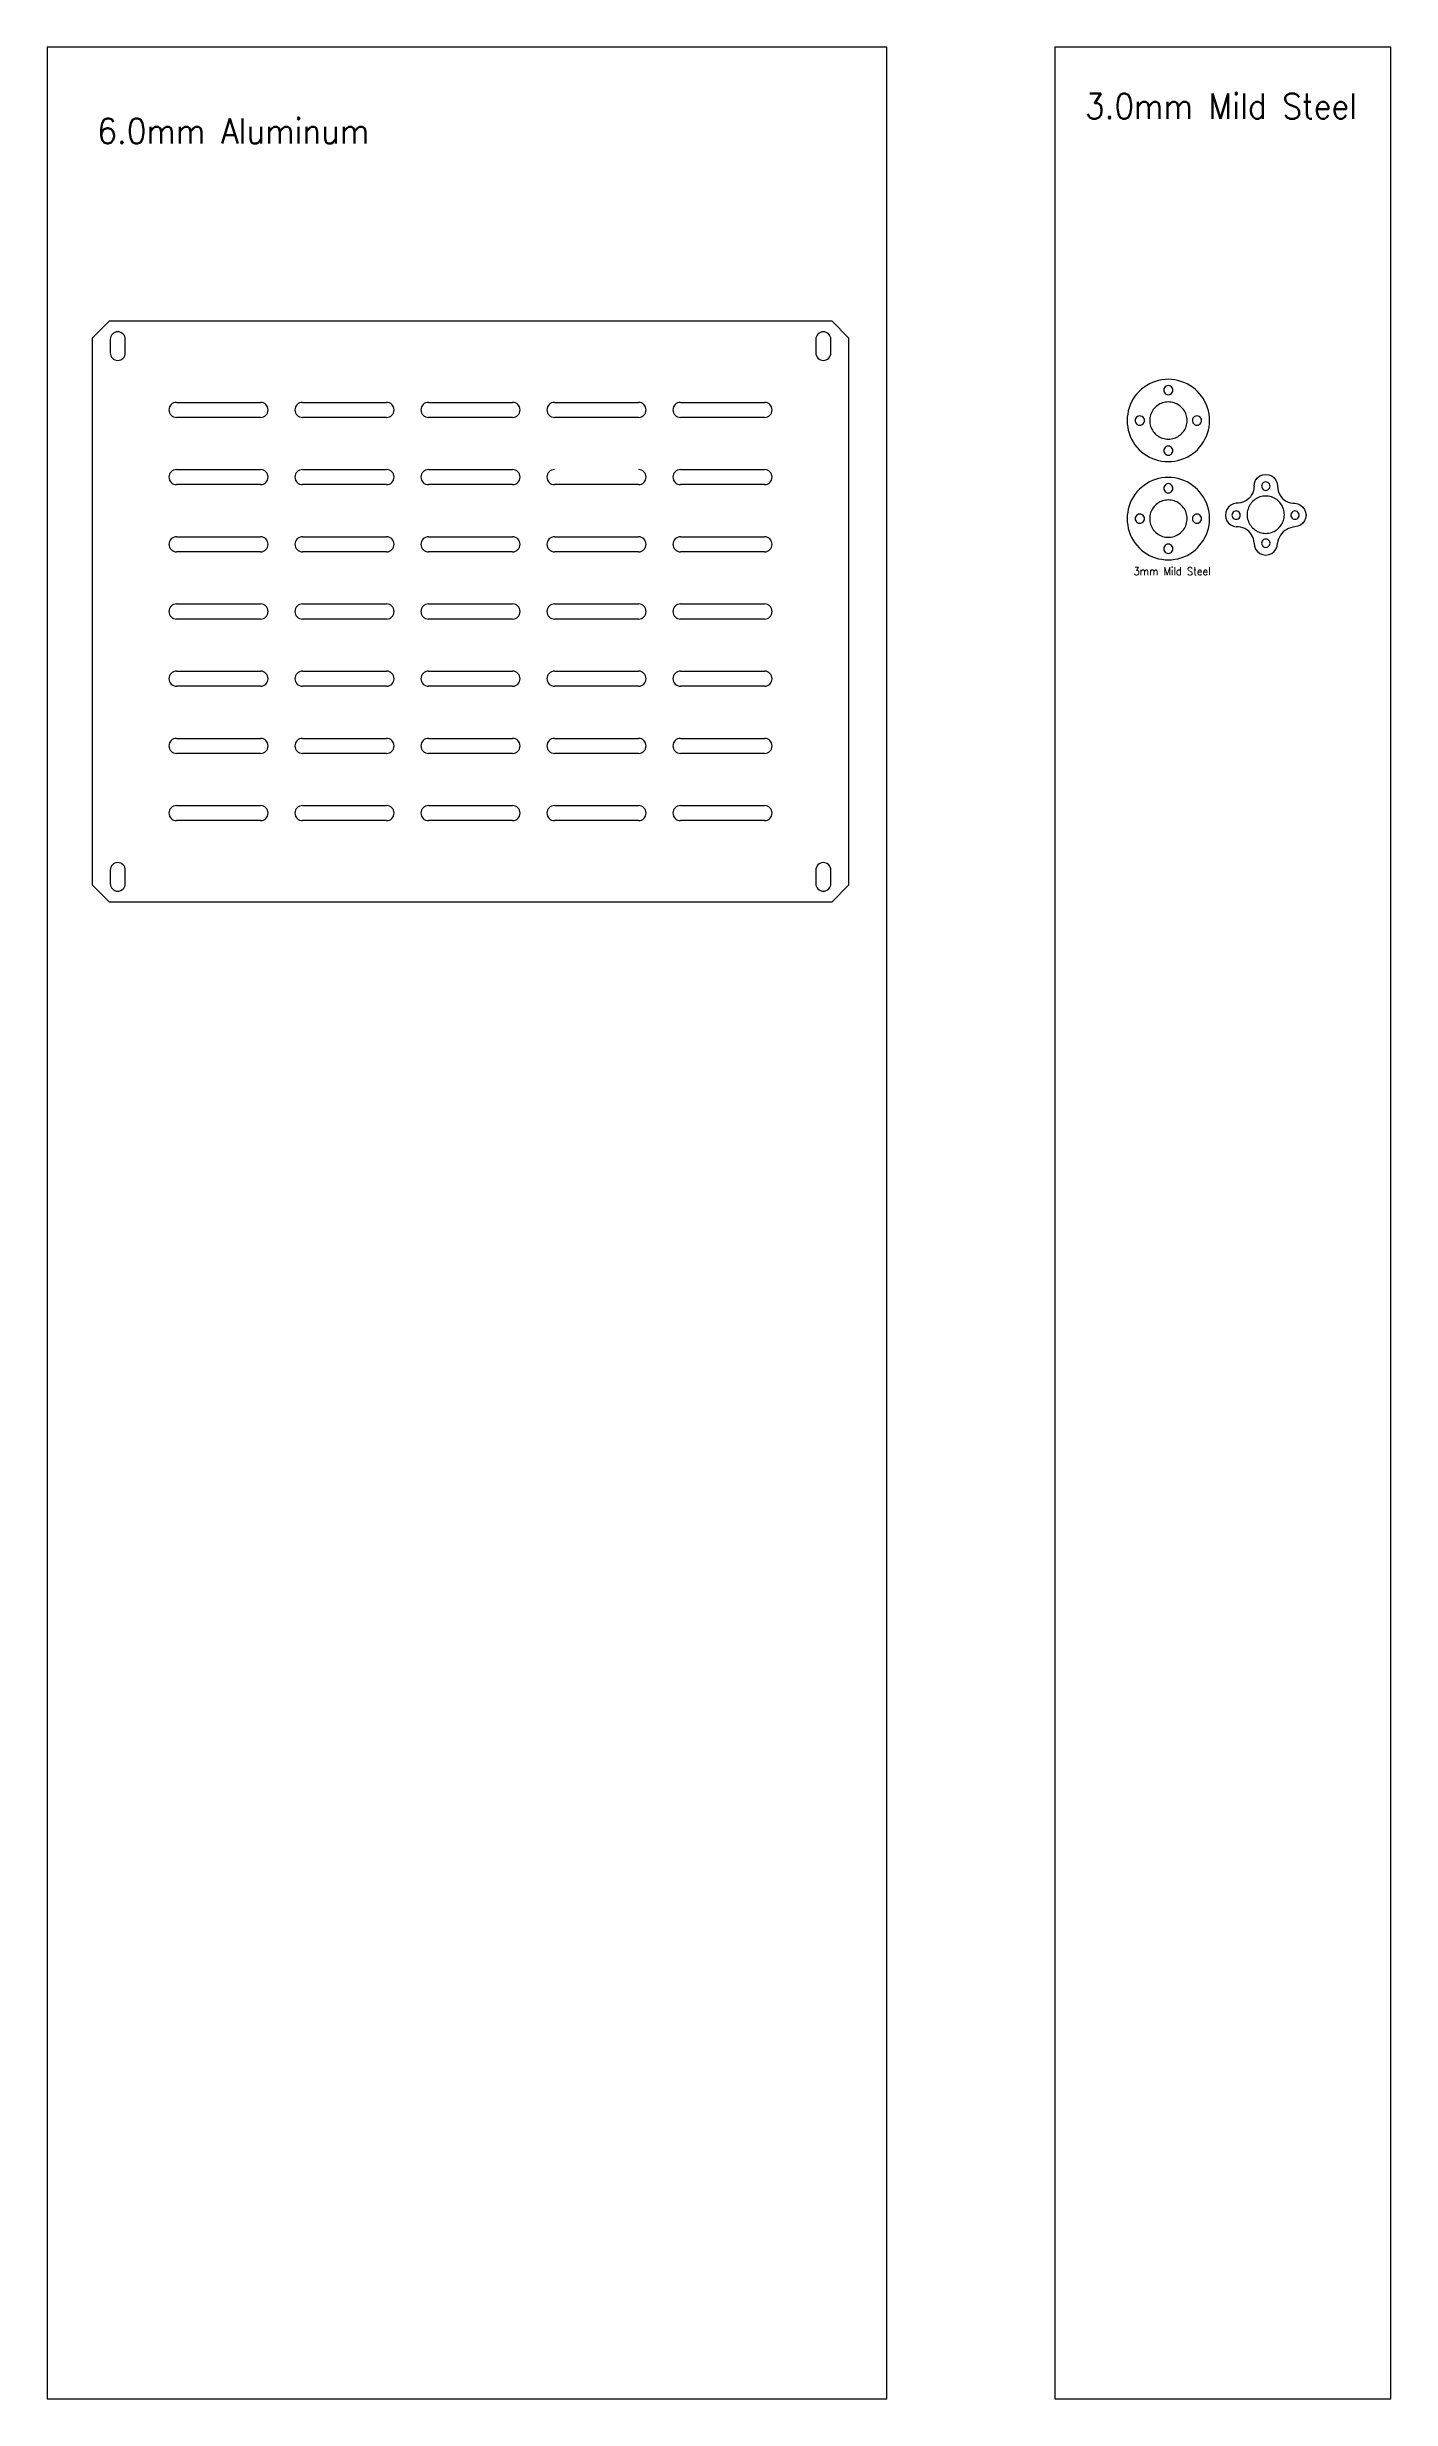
# Model space of a CAD drawing. Header units: millimetres. Extents: x -200 to 3600, y -1100 to 300.
# Drawn here: x 2800 to 3600, y -1100 to 300 of the extents above; entities that cross this region are included whole.
import ezdxf

# ---------------------------------------------------------------- set-up
doc = ezdxf.new("R2010")
doc.units = ezdxf.units.MM
doc.layers.get('0').update_dxf_attribs({"linetype": 'CONTINUOUS', "lineweight": 25, "true_color": 0xffffff})
doc.layers.add('Layer0', color=7, linetype='CONTINUOUS', true_color=0xffffff)
doc.styles.add('textstyle12', font='')
doc.styles.add('textstyle17', font='')
doc.styles.add('textstyle18', font='')
doc.styles.get('textstyle12').set_extended_font_data('Standard')
doc.styles.get('textstyle17').set_extended_font_data('Standard')
doc.styles.get('textstyle18').set_extended_font_data('Standard')

msp = doc.modelspace()

# ---------------------------------------------------------------- linework, layer by layer
for p, q in [((2800, 300), (2800, -1100)), ((3300, 300), (2800, 300)), ((3300, -1100), (3300, 300)), ((3400, 300), (3400, -1100)), ((3600, 300), (3400, 300)), ((3600, -1100), (3600, 300)), ((2800, -1100), (3300, -1100)), ((3400, -1100), (3600, -1100))]:
    msp.add_line(p, q)
at = {"color": 7, "linetype": 'CONTINUOUS', "lineweight": 30, "true_color": 0xffffff}
for p, q in [((2837.1, 137), (2827.1, 127)), ((2827.1, -199), (2827.1, 127)), ((2837.1, 137), (3267.1, 137)), ((3277.1, 127), (3267.1, 137)), ((3277.1, 127), (3277.1, -199)), ((2837.6, 126), (2837.6, 118)), ((2846.6, 118), (2846.6, 126)), ((3257.6, 126), (3257.6, 118)), ((3266.6, 118), (3266.6, 126)), ((2877.1, 88.5), (2927.1, 88.5)), ((2952.1, 88.5), (3002.1, 88.5)), ((3027.1, 88.5), (3077.1, 88.5)), ((3102.1, 88.5), (3152.1, 88.5)), ((3177.1, 88.5), (3227.1, 88.5)), ((2927.1, 79.5), (2877.1, 79.5)), ((3002.1, 79.5), (2952.1, 79.5)), ((3077.1, 79.5), (3027.1, 79.5)), ((3152.1, 79.5), (3102.1, 79.5)), ((3227.1, 79.5), (3177.1, 79.5)), ((2877.1, 48.5), (2927.1, 48.5)), ((2952.1, 48.5), (3002.1, 48.5)), ((3027.1, 48.5), (3077.1, 48.5)), ((3177.1, 48.5), (3227.1, 48.5)), ((2927.1, 39.5), (2877.1, 39.5)), ((3002.1, 39.5), (2952.1, 39.5)), ((3077.1, 39.5), (3027.1, 39.5)), ((3152.1, 39.5), (3102.1, 39.5)), ((3227.1, 39.5), (3177.1, 39.5)), ((2877.1, 8.5), (2927.1, 8.5)), ((2952.1, 8.5), (3002.1, 8.5)), ((3027.1, 8.5), (3077.1, 8.5)), ((3102.1, 8.5), (3152.1, 8.5)), ((3177.1, 8.5), (3227.1, 8.5)), ((2927.1, -0.5), (2877.1, -0.5)), ((3002.1, -0.5), (2952.1, -0.5)), ((3077.1, -0.5), (3027.1, -0.5)), ((3152.1, -0.5), (3102.1, -0.5)), ((3227.1, -0.5), (3177.1, -0.5)), ((2877.1, -31.5), (2927.1, -31.5)), ((2927.1, -40.5), (2877.1, -40.5)), ((2952.1, -31.5), (3002.1, -31.5)), ((3002.1, -40.5), (2952.1, -40.5)), ((3027.1, -31.5), (3077.1, -31.5)), ((3077.1, -40.5), (3027.1, -40.5)), ((3102.1, -31.5), (3152.1, -31.5)), ((3152.1, -40.5), (3102.1, -40.5)), ((3177.1, -31.5), (3227.1, -31.5)), ((3227.1, -40.5), (3177.1, -40.5)), ((2877.1, -71.5), (2927.1, -71.5)), ((2927.1, -80.5), (2877.1, -80.5)), ((2952.1, -71.5), (3002.1, -71.5)), ((3002.1, -80.5), (2952.1, -80.5)), ((3027.1, -71.5), (3077.1, -71.5)), ((3077.1, -80.5), (3027.1, -80.5)), ((3102.1, -71.5), (3152.1, -71.5)), ((3152.1, -80.5), (3102.1, -80.5)), ((3177.1, -71.5), (3227.1, -71.5)), ((3227.1, -80.5), (3177.1, -80.5)), ((2877.1, -111.5), (2927.1, -111.5)), ((2952.1, -111.5), (3002.1, -111.5)), ((3027.1, -111.5), (3077.1, -111.5)), ((3102.1, -111.5), (3152.1, -111.5)), ((3177.1, -111.5), (3227.1, -111.5)), ((2927.1, -120.5), (2877.1, -120.5)), ((3002.1, -120.5), (2952.1, -120.5)), ((3077.1, -120.5), (3027.1, -120.5)), ((3152.1, -120.5), (3102.1, -120.5)), ((3227.1, -120.5), (3177.1, -120.5)), ((2877.1, -151.5), (2927.1, -151.5)), ((2952.1, -151.5), (3002.1, -151.5)), ((3027.1, -151.5), (3077.1, -151.5)), ((3102.1, -151.5), (3152.1, -151.5)), ((3177.1, -151.5), (3227.1, -151.5)), ((2927.1, -160.5), (2877.1, -160.5)), ((3002.1, -160.5), (2952.1, -160.5)), ((3077.1, -160.5), (3027.1, -160.5)), ((3152.1, -160.5), (3102.1, -160.5)), ((3227.1, -160.5), (3177.1, -160.5)), ((2837.6, -190), (2837.6, -198)), ((2846.6, -198), (2846.6, -190)), ((3257.6, -190), (3257.6, -198)), ((3266.6, -198), (3266.6, -190)), ((2827.1, -199), (2837.1, -209)), ((3267.1, -209), (2837.1, -209)), ((3267.1, -209), (3277.1, -199))]:
    msp.add_line(p, q, dxfattribs=at)
for centre, start, end in [((2842.1, 126), 0, 180), ((3262.1, 126), 0, 180), ((2842.1, 118), 180, 0), ((3262.1, 118), 180, 0), ((2877.1, 84), 90, 270), ((2927.1, 84), 270, 90), ((2952.1, 84), 90, 270), ((3002.1, 84), 270, 90), ((3027.1, 84), 90, 270), ((3077.1, 84), 270, 90), ((3102.1, 84), 90, 270), ((3152.1, 84), 270, 90), ((3177.1, 84), 90, 270), ((3227.1, 84), 270, 90), ((2877.1, 44), 90, 270), ((2927.1, 44), 270, 90), ((2952.1, 44), 90, 270), ((3002.1, 44), 270, 90), ((3027.1, 44), 90, 270), ((3077.1, 44), 270, 90), ((3102.1, 44), 90, 270), ((3152.1, 44), 270, 90), ((3177.1, 44), 90, 270), ((3227.1, 44), 270, 90), ((2877.1, 4), 90, 270), ((2927.1, 4), 270, 90), ((2952.1, 4), 90, 270), ((3002.1, 4), 270, 90), ((3027.1, 4), 90, 270), ((3077.1, 4), 270, 90), ((3102.1, 4), 90, 270), ((3152.1, 4), 270, 90), ((3177.1, 4), 90, 270), ((3227.1, 4), 270, 90), ((2877.1, -36), 90, 270), ((2927.1, -36), 270, 90), ((2952.1, -36), 90, 270), ((3002.1, -36), 270, 90), ((3027.1, -36), 90, 270), ((3077.1, -36), 270, 90), ((3102.1, -36), 90, 270), ((3152.1, -36), 270, 90), ((3177.1, -36), 90, 270), ((3227.1, -36), 270, 90), ((2877.1, -76), 90, 270), ((2927.1, -76), 270, 90), ((2952.1, -76), 90, 270), ((3002.1, -76), 270, 90), ((3027.1, -76), 90, 270), ((3077.1, -76), 270, 90), ((3102.1, -76), 90, 270), ((3152.1, -76), 270, 90), ((3177.1, -76), 90, 270), ((3227.1, -76), 270, 90), ((2877.1, -116), 90, 270), ((2927.1, -116), 270, 90), ((2952.1, -116), 90, 270), ((3002.1, -116), 270, 90), ((3027.1, -116), 90, 270), ((3077.1, -116), 270, 90), ((3102.1, -116), 90, 270), ((3152.1, -116), 270, 90), ((3177.1, -116), 90, 270), ((3227.1, -116), 270, 90), ((2877.1, -156), 90, 270), ((2927.1, -156), 270, 90), ((2952.1, -156), 90, 270), ((3002.1, -156), 270, 90), ((3027.1, -156), 90, 270), ((3077.1, -156), 270, 90), ((3102.1, -156), 90, 270), ((3152.1, -156), 270, 90), ((3177.1, -156), 90, 270), ((3227.1, -156), 270, 90), ((2842.1, -190), 0, 180), ((3262.1, -190), 0, 180), ((2842.1, -198), 180, 0), ((3262.1, -198), 180, 0)]:
    msp.add_arc(centre, 4.5, start, end, dxfattribs=at)
at = {"layer": 'Layer0'}
for p, q in [((3454.7, 98.6), (3453.1, 97.5)), ((3456.3, 99.5), (3454.7, 98.6)), ((3458.1, 100.3), (3456.3, 99.5)), ((3459.9, 101), (3458.1, 100.3)), ((3461.7, 101.5), (3459.9, 101)), ((3463.6, 101.9), (3461.7, 101.5)), ((3465.5, 102.1), (3463.6, 101.9)), ((3467.5, 102.2), (3465.5, 102.1)), ((3466.1, 98.1), (3465.5, 97.7)), ((3466.8, 98.4), (3466.1, 98.1)), ((3467.5, 98.5), (3466.8, 98.4)), ((3469.4, 102.1), (3467.5, 102.2)), ((3468.2, 98.4), (3467.5, 98.5)), ((3468.8, 98.1), (3468.2, 98.4)), ((3469.4, 97.7), (3468.8, 98.1)), ((3471.3, 101.9), (3469.4, 102.1)), ((3473.2, 101.5), (3471.3, 101.9)), ((3475, 101), (3473.2, 101.5)), ((3476.8, 100.3), (3475, 101)), ((3478.6, 99.5), (3476.8, 100.3)), ((3480.3, 98.6), (3478.6, 99.5)), ((3481.9, 97.5), (3480.3, 98.6)), ((3444.2, 85.2), (3443.6, 83.4)), ((3444.8, 87), (3444.2, 85.2)), ((3445.6, 88.8), (3444.8, 87)), ((3446.6, 90.5), (3445.6, 88.8)), ((3447.6, 92.1), (3446.6, 90.5)), ((3448.8, 93.6), (3447.6, 92.1)), ((3450.1, 95), (3448.8, 93.6)), ((3451.6, 96.3), (3450.1, 95)), ((3453.1, 97.5), (3451.6, 96.3)), ((3458.5, 84.2), (3458, 83.5)), ((3459.1, 84.9), (3458.5, 84.2)), ((3459.7, 85.5), (3459.1, 84.9)), ((3460.3, 86.1), (3459.7, 85.5)), ((3461, 86.6), (3460.3, 86.1)), ((3461.7, 87.1), (3461, 86.6)), ((3462.5, 87.6), (3461.7, 87.1)), ((3463.3, 87.9), (3462.5, 87.6)), ((3464.1, 88.2), (3463.3, 87.9)), ((3464.9, 88.5), (3464.1, 88.2)), ((3464.8, 96.5), (3464.7, 95.8)), ((3464.7, 95.8), (3464.8, 95)), ((3465.1, 97.1), (3464.8, 96.5)), ((3464.8, 95), (3465.1, 94.4)), ((3465.8, 88.6), (3464.9, 88.5)), ((3465.5, 97.7), (3465.1, 97.1)), ((3465.1, 94.4), (3465.5, 93.8)), ((3465.5, 93.8), (3466.1, 93.4)), ((3466.6, 88.7), (3465.8, 88.6)), ((3466.1, 93.4), (3466.8, 93.1)), ((3467.5, 88.8), (3466.6, 88.7)), ((3466.8, 93.1), (3467.5, 93)), ((3467.5, 93), (3468.2, 93.1)), ((3468.4, 88.7), (3467.5, 88.8)), ((3468.2, 93.1), (3468.8, 93.4)), ((3469.2, 88.6), (3468.4, 88.7)), ((3468.8, 93.4), (3469.4, 93.8)), ((3470.1, 88.5), (3469.2, 88.6)), ((3469.8, 97.1), (3469.4, 97.7)), ((3469.4, 93.8), (3469.8, 94.4)), ((3470.1, 96.5), (3469.8, 97.1)), ((3469.8, 94.4), (3470.1, 95)), ((3470.2, 95.8), (3470.1, 96.5)), ((3470.1, 95), (3470.2, 95.8)), ((3470.9, 88.2), (3470.1, 88.5)), ((3471.7, 87.9), (3470.9, 88.2)), ((3472.5, 87.6), (3471.7, 87.9)), ((3473.3, 87.1), (3472.5, 87.6)), ((3474, 86.6), (3473.3, 87.1)), ((3474.7, 86.1), (3474, 86.6)), ((3475.3, 85.5), (3474.7, 86.1)), ((3475.9, 84.9), (3475.3, 85.5)), ((3476.5, 84.2), (3475.9, 84.9)), ((3477, 83.5), (3476.5, 84.2)), ((3483.4, 96.3), (3481.9, 97.5)), ((3484.8, 95), (3483.4, 96.3)), ((3486.1, 93.6), (3484.8, 95)), ((3487.3, 92.1), (3486.1, 93.6)), ((3488.4, 90.5), (3487.3, 92.1)), ((3489.3, 88.8), (3488.4, 90.5)), ((3490.1, 87), (3489.3, 88.8)), ((3490.8, 85.2), (3490.1, 87)), ((3491.3, 83.4), (3490.8, 85.2)), ((3443.3, 81.5), (3443, 79.6)), ((3443, 79.6), (3443, 77.7)), ((3443, 77.7), (3443, 75.7)), ((3443, 75.7), (3443.3, 73.8)), ((3443.6, 83.4), (3443.3, 81.5)), ((3443.3, 73.8), (3443.6, 71.9)), ((3443.6, 71.9), (3444.2, 70.1)), ((3444.2, 70.1), (3444.8, 68.3)), ((3448.1, 79), (3447.8, 78.4)), ((3447.8, 78.4), (3447.8, 77.7)), ((3447.8, 77.7), (3447.8, 77)), ((3447.8, 77), (3448.1, 76.3)), ((3448.6, 79.6), (3448.1, 79)), ((3448.1, 76.3), (3448.6, 75.7)), ((3449.1, 80), (3448.6, 79.6)), ((3448.6, 75.7), (3449.1, 75.3)), ((3449.8, 80.3), (3449.1, 80)), ((3449.1, 75.3), (3449.8, 75)), ((3450.5, 80.4), (3449.8, 80.3)), ((3449.8, 75), (3450.5, 74.9)), ((3451.2, 80.3), (3450.5, 80.4)), ((3450.5, 74.9), (3451.2, 75)), ((3451.9, 80), (3451.2, 80.3)), ((3451.2, 75), (3451.9, 75.3)), ((3452.4, 79.6), (3451.9, 80)), ((3451.9, 75.3), (3452.4, 75.7)), ((3452.9, 79), (3452.4, 79.6)), ((3452.4, 75.7), (3452.9, 76.3)), ((3453.2, 78.4), (3452.9, 79)), ((3452.9, 76.3), (3453.2, 77)), ((3453.3, 77.7), (3453.2, 78.4)), ((3453.2, 77), (3453.3, 77.7)), ((3456.5, 79.4), (3456.4, 78.5)), ((3456.4, 78.5), (3456.4, 77.7)), ((3456.4, 77.7), (3456.4, 76.8)), ((3456.4, 76.8), (3456.5, 75.9)), ((3456.7, 80.3), (3456.5, 79.4)), ((3456.5, 75.9), (3456.7, 75.1)), ((3456.9, 81.1), (3456.7, 80.3)), ((3456.7, 75.1), (3456.9, 74.2)), ((3457.2, 81.9), (3456.9, 81.1)), ((3456.9, 74.2), (3457.2, 73.4)), ((3457.6, 82.7), (3457.2, 81.9)), ((3457.2, 73.4), (3457.6, 72.6)), ((3458, 83.5), (3457.6, 82.7)), ((3457.6, 72.6), (3458, 71.9)), ((3458, 71.9), (3458.5, 71.1)), ((3458.5, 71.1), (3459.1, 70.5)), ((3459.1, 70.5), (3459.7, 69.8)), ((3475.3, 69.8), (3475.9, 70.5)), ((3475.9, 70.5), (3476.5, 71.1)), ((3476.5, 71.1), (3477, 71.9)), ((3477.4, 82.7), (3477, 83.5)), ((3477, 71.9), (3477.4, 72.6)), ((3477.8, 81.9), (3477.4, 82.7)), ((3477.4, 72.6), (3477.8, 73.4)), ((3478.1, 81.1), (3477.8, 81.9)), ((3477.8, 73.4), (3478.1, 74.2)), ((3478.3, 80.3), (3478.1, 81.1)), ((3478.1, 74.2), (3478.3, 75.1)), ((3478.5, 79.4), (3478.3, 80.3)), ((3478.3, 75.1), (3478.5, 75.9)), ((3478.6, 78.5), (3478.5, 79.4)), ((3478.5, 75.9), (3478.6, 76.8)), ((3478.6, 77.7), (3478.6, 78.5)), ((3478.6, 76.8), (3478.6, 77.7)), ((3482.1, 79), (3481.8, 78.4)), ((3481.8, 78.4), (3481.8, 77.7)), ((3481.8, 77.7), (3481.8, 77)), ((3481.8, 77), (3482.1, 76.3)), ((3482.6, 79.6), (3482.1, 79)), ((3482.1, 76.3), (3482.6, 75.7)), ((3483.1, 80), (3482.6, 79.6)), ((3482.6, 75.7), (3483.1, 75.3)), ((3483.8, 80.3), (3483.1, 80)), ((3483.1, 75.3), (3483.8, 75)), ((3484.5, 80.4), (3483.8, 80.3)), ((3483.8, 75), (3484.5, 74.9)), ((3485.2, 80.3), (3484.5, 80.4)), ((3484.5, 74.9), (3485.2, 75)), ((3485.9, 80), (3485.2, 80.3)), ((3485.2, 75), (3485.9, 75.3)), ((3486.4, 79.6), (3485.9, 80)), ((3485.9, 75.3), (3486.4, 75.7)), ((3486.9, 79), (3486.4, 79.6)), ((3486.4, 75.7), (3486.9, 76.3)), ((3487.2, 78.4), (3486.9, 79)), ((3486.9, 76.3), (3487.2, 77)), ((3487.3, 77.7), (3487.2, 78.4)), ((3487.2, 77), (3487.3, 77.7)), ((3490.1, 68.3), (3490.8, 70.1)), ((3490.8, 70.1), (3491.3, 71.9)), ((3491.7, 81.5), (3491.3, 83.4)), ((3491.3, 71.9), (3491.7, 73.8)), ((3491.9, 79.6), (3491.7, 81.5)), ((3491.7, 73.8), (3491.9, 75.7)), ((3492, 77.7), (3491.9, 79.6)), ((3491.9, 75.7), (3492, 77.7)), ((3444.8, 68.3), (3445.6, 66.5)), ((3445.6, 66.5), (3446.6, 64.9)), ((3446.6, 64.9), (3447.6, 63.3)), ((3447.6, 63.3), (3448.8, 61.8)), ((3448.8, 61.8), (3450.1, 60.3)), ((3450.1, 60.3), (3451.6, 59)), ((3451.6, 59), (3453.1, 57.8)), ((3453.1, 57.8), (3454.7, 56.8)), ((3454.7, 56.8), (3456.3, 55.8)), ((3459.7, 69.8), (3460.3, 69.2)), ((3460.3, 69.2), (3461, 68.7)), ((3461, 68.7), (3461.7, 68.2)), ((3461.7, 68.2), (3462.5, 67.8)), ((3462.5, 67.8), (3463.3, 67.4)), ((3463.3, 67.4), (3464.1, 67.1)), ((3464.1, 67.1), (3464.9, 66.9)), ((3464.8, 60.5), (3464.7, 59.8)), ((3464.7, 59.8), (3464.8, 59)), ((3465.1, 61.1), (3464.8, 60.5)), ((3464.8, 59), (3465.1, 58.4)), ((3464.9, 66.9), (3465.8, 66.7)), ((3465.5, 61.7), (3465.1, 61.1)), ((3465.1, 58.4), (3465.5, 57.8)), ((3466.1, 62.1), (3465.5, 61.7)), ((3465.5, 57.8), (3466.1, 57.4)), ((3465.8, 66.7), (3466.6, 66.6)), ((3466.8, 62.4), (3466.1, 62.1)), ((3466.1, 57.4), (3466.8, 57.1)), ((3466.6, 66.6), (3467.5, 66.6)), ((3467.5, 62.5), (3466.8, 62.4)), ((3466.8, 57.1), (3467.5, 57)), ((3467.5, 66.6), (3468.4, 66.6)), ((3468.2, 62.4), (3467.5, 62.5)), ((3467.5, 57), (3468.2, 57.1)), ((3468.8, 62.1), (3468.2, 62.4)), ((3468.2, 57.1), (3468.8, 57.4)), ((3468.4, 66.6), (3469.2, 66.7)), ((3469.4, 61.7), (3468.8, 62.1)), ((3468.8, 57.4), (3469.4, 57.8)), ((3469.2, 66.7), (3470.1, 66.9)), ((3469.8, 61.1), (3469.4, 61.7)), ((3469.4, 57.8), (3469.8, 58.4)), ((3470.1, 60.5), (3469.8, 61.1)), ((3469.8, 58.4), (3470.1, 59)), ((3470.1, 66.9), (3470.9, 67.1)), ((3470.2, 59.8), (3470.1, 60.5)), ((3470.1, 59), (3470.2, 59.8)), ((3470.9, 67.1), (3471.7, 67.4)), ((3471.7, 67.4), (3472.5, 67.8)), ((3472.5, 67.8), (3473.3, 68.2)), ((3473.3, 68.2), (3474, 68.7)), ((3474, 68.7), (3474.7, 69.2)), ((3474.7, 69.2), (3475.3, 69.8)), ((3478.6, 55.8), (3480.3, 56.8)), ((3480.3, 56.8), (3481.9, 57.8)), ((3481.9, 57.8), (3483.4, 59)), ((3483.4, 59), (3484.8, 60.3)), ((3484.8, 60.3), (3486.1, 61.8)), ((3486.1, 61.8), (3487.3, 63.3)), ((3487.3, 63.3), (3488.4, 64.9)), ((3488.4, 64.9), (3489.3, 66.5)), ((3489.3, 66.5), (3490.1, 68.3)), ((3456.3, 55.8), (3458.1, 55)), ((3458.1, 55), (3459.9, 54.4)), ((3459.9, 42.6), (3458.1, 41.9)), ((3459.9, 54.4), (3461.7, 53.8)), ((3461.7, 43.1), (3459.9, 42.6)), ((3461.7, 53.8), (3463.6, 53.5)), ((3463.6, 43.5), (3461.7, 43.1)), ((3463.6, 53.5), (3465.5, 53.2)), ((3465.5, 43.7), (3463.6, 43.5)), ((3465.5, 53.2), (3467.5, 53.2)), ((3467.5, 43.8), (3465.5, 43.7)), ((3467.5, 53.2), (3469.4, 53.2)), ((3469.4, 43.7), (3467.5, 43.8)), ((3469.4, 53.2), (3471.3, 53.5)), ((3471.3, 43.5), (3469.4, 43.7)), ((3471.3, 53.5), (3473.2, 53.8)), ((3473.2, 43.1), (3471.3, 43.5)), ((3473.2, 53.8), (3475, 54.4)), ((3475, 42.6), (3473.2, 43.1)), ((3475, 54.4), (3476.8, 55)), ((3476.8, 41.9), (3475, 42.6)), ((3476.8, 55), (3478.6, 55.8)), ((3518.7, 40.4), (3519.4, 42.1)), ((3519.4, 42.1), (3520.5, 43.6)), ((3520.5, 43.6), (3522, 44.7)), ((3522, 44.7), (3523.7, 45.4)), ((3523.7, 45.4), (3525.5, 45.6)), ((3525.5, 45.6), (3527.3, 45.4)), ((3527.3, 45.4), (3529, 44.7)), ((3529, 44.7), (3530.4, 43.6)), ((3530.4, 43.6), (3531.5, 42.1)), ((3531.5, 42.1), (3532.2, 40.4)), ((3444.8, 28.6), (3444.2, 26.8)), ((3445.6, 30.4), (3444.8, 28.6)), ((3446.6, 32.1), (3445.6, 30.4)), ((3447.6, 33.7), (3446.6, 32.1)), ((3448.8, 35.2), (3447.6, 33.7)), ((3450.1, 36.6), (3448.8, 35.2)), ((3451.6, 37.9), (3450.1, 36.6)), ((3453.1, 39.1), (3451.6, 37.9)), ((3454.7, 40.2), (3453.1, 39.1)), ((3456.3, 41.1), (3454.7, 40.2)), ((3458.1, 41.9), (3456.3, 41.1)), ((3461, 28.2), (3460.3, 27.7)), ((3461.7, 28.7), (3461, 28.2)), ((3462.5, 29.2), (3461.7, 28.7)), ((3463.3, 29.5), (3462.5, 29.2)), ((3464.1, 29.8), (3463.3, 29.5)), ((3464.9, 30.1), (3464.1, 29.8)), ((3464.8, 38.1), (3464.7, 37.4)), ((3464.7, 37.4), (3464.8, 36.6)), ((3465.1, 38.7), (3464.8, 38.1)), ((3464.8, 36.6), (3465.1, 36)), ((3465.8, 30.2), (3464.9, 30.1)), ((3465.5, 39.3), (3465.1, 38.7)), ((3465.1, 36), (3465.5, 35.4)), ((3466.1, 39.7), (3465.5, 39.3)), ((3465.5, 35.4), (3466.1, 35)), ((3466.6, 30.3), (3465.8, 30.2)), ((3466.8, 40), (3466.1, 39.7)), ((3466.1, 35), (3466.8, 34.7)), ((3467.5, 30.4), (3466.6, 30.3)), ((3467.5, 40.1), (3466.8, 40)), ((3466.8, 34.7), (3467.5, 34.6)), ((3468.2, 40), (3467.5, 40.1)), ((3467.5, 34.6), (3468.2, 34.7)), ((3468.4, 30.3), (3467.5, 30.4)), ((3468.8, 39.7), (3468.2, 40)), ((3468.2, 34.7), (3468.8, 35)), ((3469.2, 30.2), (3468.4, 30.3)), ((3469.4, 39.3), (3468.8, 39.7)), ((3468.8, 35), (3469.4, 35.4)), ((3470.1, 30.1), (3469.2, 30.2)), ((3469.8, 38.7), (3469.4, 39.3)), ((3469.4, 35.4), (3469.8, 36)), ((3470.1, 38.1), (3469.8, 38.7)), ((3469.8, 36), (3470.1, 36.6)), ((3470.2, 37.4), (3470.1, 38.1)), ((3470.1, 36.6), (3470.2, 37.4)), ((3470.9, 29.8), (3470.1, 30.1)), ((3471.7, 29.5), (3470.9, 29.8)), ((3472.5, 29.2), (3471.7, 29.5)), ((3473.3, 28.7), (3472.5, 29.2)), ((3474, 28.2), (3473.3, 28.7)), ((3474.7, 27.7), (3474, 28.2)), ((3478.6, 41.1), (3476.8, 41.9)), ((3480.3, 40.2), (3478.6, 41.1)), ((3481.9, 39.1), (3480.3, 40.2)), ((3483.4, 37.9), (3481.9, 39.1)), ((3484.8, 36.6), (3483.4, 37.9)), ((3486.1, 35.2), (3484.8, 36.6)), ((3487.3, 33.7), (3486.1, 35.2)), ((3488.4, 32.1), (3487.3, 33.7)), ((3489.3, 30.4), (3488.4, 32.1)), ((3490.1, 28.6), (3489.3, 30.4)), ((3490.8, 26.8), (3490.1, 28.6)), ((3507.8, 28.4), (3506.2, 28)), ((3509.2, 28.4), (3507.8, 28.4)), ((3510.6, 28.6), (3509.2, 28.4)), ((3511.9, 29), (3510.6, 28.6)), ((3513.1, 29.6), (3511.9, 29)), ((3514.3, 30.3), (3513.1, 29.6)), ((3515.3, 31.2), (3514.3, 30.3)), ((3516.3, 32.2), (3515.3, 31.2)), ((3516.5, 28.1), (3516, 27.4)), ((3517, 33.4), (3516.3, 32.2)), ((3517, 28.8), (3516.5, 28.1)), ((3517.7, 34.6), (3517, 33.4)), ((3517.6, 29.5), (3517, 28.8)), ((3518.3, 30.1), (3517.6, 29.5)), ((3518.1, 35.9), (3517.7, 34.6)), ((3518.4, 37.2), (3518.1, 35.9)), ((3518.9, 30.6), (3518.3, 30.1)), ((3518.5, 38.6), (3518.4, 37.2)), ((3518.5, 38.6), (3518.7, 40.4)), ((3519.7, 31.1), (3518.9, 30.6)), ((3520.4, 31.5), (3519.7, 31.1)), ((3521.2, 31.9), (3520.4, 31.5)), ((3522, 32.2), (3521.2, 31.9)), ((3522.9, 32.4), (3522, 32.2)), ((3523.7, 32.6), (3522.9, 32.4)), ((3523.1, 39.3), (3523, 38.6)), ((3523, 38.6), (3523.1, 38)), ((3523.3, 39.9), (3523.1, 39.3)), ((3523.1, 38), (3523.3, 37.4)), ((3523.7, 40.4), (3523.3, 39.9)), ((3523.3, 37.4), (3523.7, 36.9)), ((3524.2, 40.8), (3523.7, 40.4)), ((3523.7, 36.9), (3524.2, 36.5)), ((3524.6, 32.7), (3523.7, 32.6)), ((3524.8, 41), (3524.2, 40.8)), ((3524.2, 36.5), (3524.8, 36.2)), ((3525.5, 32.7), (3524.6, 32.7)), ((3525.5, 41.1), (3524.8, 41)), ((3524.8, 36.2), (3525.5, 36.1)), ((3526.1, 41), (3525.5, 41.1)), ((3525.5, 36.1), (3526.1, 36.2)), ((3526.3, 32.7), (3525.5, 32.7)), ((3526.7, 40.8), (3526.1, 41)), ((3526.1, 36.2), (3526.7, 36.5)), ((3527.2, 32.6), (3526.3, 32.7)), ((3527.2, 40.4), (3526.7, 40.8)), ((3526.7, 36.5), (3527.2, 36.9)), ((3527.6, 39.9), (3527.2, 40.4)), ((3527.2, 36.9), (3527.6, 37.4)), ((3528.1, 32.4), (3527.2, 32.6)), ((3527.9, 39.3), (3527.6, 39.9)), ((3527.6, 37.4), (3527.9, 38)), ((3528, 38.6), (3527.9, 39.3)), ((3527.9, 38), (3528, 38.6)), ((3528.9, 32.2), (3528.1, 32.4)), ((3529.7, 31.9), (3528.9, 32.2)), ((3530.5, 31.5), (3529.7, 31.9)), ((3531.3, 31.1), (3530.5, 31.5)), ((3532, 30.6), (3531.3, 31.1)), ((3532.7, 30.1), (3532, 30.6)), ((3532.2, 40.4), (3532.5, 38.6)), ((3532.5, 38.6), (3532.6, 37.3)), ((3532.6, 37.3), (3532.8, 35.9)), ((3533.3, 29.5), (3532.7, 30.1)), ((3532.8, 35.9), (3533.3, 34.7)), ((3533.3, 34.7), (3533.9, 33.5)), ((3533.9, 28.8), (3533.3, 29.5)), ((3533.9, 33.5), (3534.6, 32.3)), ((3534.4, 28.1), (3533.9, 28.8)), ((3534.9, 27.4), (3534.4, 28.1)), ((3534.6, 32.3), (3535.5, 31.3)), ((3535.5, 31.3), (3536.5, 30.4)), ((3536.5, 30.4), (3537.7, 29.7)), ((3537.7, 29.7), (3538.9, 29.1)), ((3538.9, 29.1), (3540.2, 28.7)), ((3540.2, 28.7), (3541.5, 28.4)), ((3541.5, 28.4), (3542.8, 28.4)), ((3542.8, 28.4), (3544.6, 28)), ((3544.6, 28), (3546.2, 27.3)), ((3443.3, 23.1), (3443, 21.2)), ((3443, 21.2), (3443, 19.3)), ((3443, 19.3), (3443, 17.3)), ((3443, 17.3), (3443.3, 15.4)), ((3443.6, 25), (3443.3, 23.1)), ((3443.3, 15.4), (3443.6, 13.5)), ((3444.2, 26.8), (3443.6, 25)), ((3448.1, 20.6), (3447.8, 20)), ((3447.8, 20), (3447.8, 19.3)), ((3447.8, 19.3), (3447.8, 18.6)), ((3447.8, 18.6), (3448.1, 17.9)), ((3448.6, 21.2), (3448.1, 20.6)), ((3448.1, 17.9), (3448.6, 17.3)), ((3449.1, 21.6), (3448.6, 21.2)), ((3448.6, 17.3), (3449.1, 16.9)), ((3449.8, 21.9), (3449.1, 21.6)), ((3449.1, 16.9), (3449.8, 16.6)), ((3450.5, 22), (3449.8, 21.9)), ((3449.8, 16.6), (3450.5, 16.5)), ((3451.2, 21.9), (3450.5, 22)), ((3450.5, 16.5), (3451.2, 16.6)), ((3451.9, 21.6), (3451.2, 21.9)), ((3451.2, 16.6), (3451.9, 16.9)), ((3452.4, 21.2), (3451.9, 21.6)), ((3451.9, 16.9), (3452.4, 17.3)), ((3452.9, 20.6), (3452.4, 21.2)), ((3452.4, 17.3), (3452.9, 17.9)), ((3453.2, 20), (3452.9, 20.6)), ((3452.9, 17.9), (3453.2, 18.6)), ((3453.3, 19.3), (3453.2, 20)), ((3453.2, 18.6), (3453.3, 19.3)), ((3456.5, 21), (3456.4, 20.1)), ((3456.4, 20.1), (3456.4, 19.3)), ((3456.4, 19.3), (3456.4, 18.4)), ((3456.4, 18.4), (3456.5, 17.5)), ((3456.7, 21.9), (3456.5, 21)), ((3456.5, 17.5), (3456.7, 16.7)), ((3456.9, 22.7), (3456.7, 21.9)), ((3456.7, 16.7), (3456.9, 15.8)), ((3457.2, 23.5), (3456.9, 22.7)), ((3456.9, 15.8), (3457.2, 15)), ((3457.6, 24.3), (3457.2, 23.5)), ((3457.2, 15), (3457.6, 14.2)), ((3458, 25.1), (3457.6, 24.3)), ((3457.6, 14.2), (3458, 13.5)), ((3458.5, 25.8), (3458, 25.1)), ((3459.1, 26.5), (3458.5, 25.8)), ((3459.7, 27.1), (3459.1, 26.5)), ((3460.3, 27.7), (3459.7, 27.1)), ((3475.3, 27.1), (3474.7, 27.7)), ((3475.9, 26.5), (3475.3, 27.1)), ((3476.5, 25.8), (3475.9, 26.5)), ((3477, 25.1), (3476.5, 25.8)), ((3477.4, 24.3), (3477, 25.1)), ((3477, 13.5), (3477.4, 14.2)), ((3477.8, 23.5), (3477.4, 24.3)), ((3477.4, 14.2), (3477.8, 15)), ((3478.1, 22.7), (3477.8, 23.5)), ((3477.8, 15), (3478.1, 15.8)), ((3478.3, 21.9), (3478.1, 22.7)), ((3478.1, 15.8), (3478.3, 16.7)), ((3478.5, 21), (3478.3, 21.9)), ((3478.3, 16.7), (3478.5, 17.5)), ((3478.6, 20.1), (3478.5, 21)), ((3478.5, 17.5), (3478.6, 18.4)), ((3478.6, 19.3), (3478.6, 20.1)), ((3478.6, 18.4), (3478.6, 19.3)), ((3482.1, 20.6), (3481.8, 20)), ((3481.8, 20), (3481.8, 19.3)), ((3481.8, 19.3), (3481.8, 18.6)), ((3481.8, 18.6), (3482.1, 17.9)), ((3482.6, 21.2), (3482.1, 20.6)), ((3482.1, 17.9), (3482.6, 17.3)), ((3483.1, 21.6), (3482.6, 21.2)), ((3482.6, 17.3), (3483.1, 16.9)), ((3483.8, 21.9), (3483.1, 21.6)), ((3483.1, 16.9), (3483.8, 16.6)), ((3484.5, 22), (3483.8, 21.9)), ((3483.8, 16.6), (3484.5, 16.5)), ((3485.2, 21.9), (3484.5, 22)), ((3484.5, 16.5), (3485.2, 16.6)), ((3485.9, 21.6), (3485.2, 21.9)), ((3485.2, 16.6), (3485.9, 16.9)), ((3486.4, 21.2), (3485.9, 21.6)), ((3485.9, 16.9), (3486.4, 17.3)), ((3486.9, 20.6), (3486.4, 21.2)), ((3486.4, 17.3), (3486.9, 17.9)), ((3487.2, 20), (3486.9, 20.6)), ((3486.9, 17.9), (3487.2, 18.6)), ((3487.3, 19.3), (3487.2, 20)), ((3487.2, 18.6), (3487.3, 19.3)), ((3491.3, 25), (3490.8, 26.8)), ((3491.7, 23.1), (3491.3, 25)), ((3491.3, 13.5), (3491.7, 15.4)), ((3491.9, 21.2), (3491.7, 23.1)), ((3491.7, 15.4), (3491.9, 17.3)), ((3492, 19.3), (3491.9, 21.2)), ((3491.9, 17.3), (3492, 19.3)), ((3501.7, 23.1), (3501.5, 21.4)), ((3501.5, 21.6), (3501.5, 21.4)), ((3501.5, 21.4), (3501.7, 19.6)), ((3502.3, 24.7), (3501.7, 23.1)), ((3501.7, 19.6), (3502.3, 18)), ((3503.3, 26.1), (3502.3, 24.7)), ((3502.3, 18), (3503.3, 16.6)), ((3504.6, 27.2), (3503.3, 26.1)), ((3503.3, 16.6), (3504.6, 15.5)), ((3506.2, 28), (3504.6, 27.2)), ((3504.6, 15.5), (3506.2, 14.7)), ((3505.4, 22), (3505.3, 21.4)), ((3505.3, 21.4), (3505.4, 20.7)), ((3505.7, 22.6), (3505.4, 22)), ((3505.4, 20.7), (3505.7, 20.1)), ((3506.1, 23.1), (3505.7, 22.6)), ((3505.7, 20.1), (3506.1, 19.6)), ((3506.6, 23.5), (3506.1, 23.1)), ((3506.1, 19.6), (3506.6, 19.2)), ((3506.2, 14.7), (3507.8, 14.4)), ((3507.2, 23.8), (3506.6, 23.5)), ((3506.6, 19.2), (3507.2, 18.9)), ((3507.8, 23.9), (3507.2, 23.8)), ((3507.2, 18.9), (3507.8, 18.9)), ((3508.5, 23.8), (3507.8, 23.9)), ((3507.8, 18.9), (3508.5, 18.9)), ((3509.2, 14.4), (3507.8, 14.4)), ((3509.1, 23.5), (3508.5, 23.8)), ((3508.5, 18.9), (3509.1, 19.2)), ((3509.6, 23.1), (3509.1, 23.5)), ((3509.1, 19.2), (3509.6, 19.6)), ((3510.5, 14.2), (3509.2, 14.4)), ((3510, 22.6), (3509.6, 23.1)), ((3509.6, 19.6), (3510, 20.1)), ((3510.3, 22), (3510, 22.6)), ((3510, 20.1), (3510.3, 20.7)), ((3510.3, 21.4), (3510.3, 22)), ((3510.3, 20.7), (3510.3, 21.4)), ((3511.8, 13.9), (3510.5, 14.2)), ((3514.5, 23.4), (3514.4, 22.5)), ((3514.4, 22.5), (3514.4, 21.6)), ((3514.4, 21.6), (3514.4, 20.7)), ((3514.4, 20.7), (3514.5, 19.9)), ((3514.7, 24.2), (3514.5, 23.4)), ((3514.5, 19.9), (3514.7, 19)), ((3514.9, 25), (3514.7, 24.2)), ((3514.7, 19), (3514.9, 18.2)), ((3515.2, 25.9), (3514.9, 25)), ((3514.9, 18.2), (3515.2, 17.4)), ((3515.6, 26.7), (3515.2, 25.9)), ((3515.2, 17.4), (3515.6, 16.6)), ((3516, 27.4), (3515.6, 26.7)), ((3515.6, 16.6), (3516, 15.8)), ((3516, 15.8), (3516.5, 15.1)), ((3516.5, 15.1), (3517, 14.4)), ((3517, 14.4), (3517.6, 13.8)), ((3533.3, 13.8), (3533.9, 14.4)), ((3533.9, 14.4), (3534.4, 15.1)), ((3534.4, 15.1), (3534.9, 15.8)), ((3535.4, 26.7), (3534.9, 27.4)), ((3534.9, 15.8), (3535.4, 16.6)), ((3535.7, 25.9), (3535.4, 26.7)), ((3535.4, 16.6), (3535.7, 17.4)), ((3536, 25), (3535.7, 25.9)), ((3535.7, 17.4), (3536, 18.2)), ((3536.3, 24.2), (3536, 25)), ((3536, 18.2), (3536.3, 19)), ((3536.4, 23.4), (3536.3, 24.2)), ((3536.3, 19), (3536.4, 19.9)), ((3536.5, 22.5), (3536.4, 23.4)), ((3536.4, 19.9), (3536.5, 20.7)), ((3536.6, 21.6), (3536.5, 22.5)), ((3536.5, 20.7), (3536.6, 21.6)), ((3540.4, 22), (3540.3, 21.4)), ((3540.3, 21.4), (3540.4, 20.7)), ((3541.6, 14.2), (3540.3, 13.9)), ((3540.7, 22.6), (3540.4, 22)), ((3540.4, 20.7), (3540.7, 20.1)), ((3541.1, 23.1), (3540.7, 22.6)), ((3540.7, 20.1), (3541.1, 19.6)), ((3541.6, 23.5), (3541.1, 23.1)), ((3541.1, 19.6), (3541.6, 19.2)), ((3542.2, 23.8), (3541.6, 23.5)), ((3541.6, 19.2), (3542.2, 18.9)), ((3542.8, 14.4), (3541.6, 14.2)), ((3542.8, 23.9), (3542.2, 23.8)), ((3542.2, 18.9), (3542.8, 18.9)), ((3543.5, 23.8), (3542.8, 23.9)), ((3542.8, 18.9), (3543.5, 18.9)), ((3544.6, 14.7), (3542.8, 14.4)), ((3544.1, 23.5), (3543.5, 23.8)), ((3543.5, 18.9), (3544.1, 19.2)), ((3544.6, 23.1), (3544.1, 23.5)), ((3544.1, 19.2), (3544.6, 19.6)), ((3545, 22.6), (3544.6, 23.1)), ((3544.6, 19.6), (3545, 20.1)), ((3546.2, 15.4), (3544.6, 14.7)), ((3545.3, 22), (3545, 22.6)), ((3545, 20.1), (3545.3, 20.7)), ((3545.3, 21.4), (3545.3, 22)), ((3545.3, 20.7), (3545.3, 21.4)), ((3546.2, 27.3), (3547.5, 26.2)), ((3547.5, 16.5), (3546.2, 15.4)), ((3547.5, 26.2), (3548.6, 24.7)), ((3548.6, 18), (3547.5, 16.5)), ((3548.6, 24.7), (3549.2, 23.1)), ((3549.2, 19.6), (3548.6, 18)), ((3549.2, 23.1), (3549.5, 21.4)), ((3549.5, 21.4), (3549.2, 19.6)), ((3549.5, 21.4), (3549.5, 21.6)), ((3443.6, 13.5), (3444.2, 11.7)), ((3444.2, 11.7), (3444.8, 9.9)), ((3444.8, 9.9), (3445.6, 8.1)), ((3445.6, 8.1), (3446.6, 6.5)), ((3446.6, 6.5), (3447.6, 4.9)), ((3447.6, 4.9), (3448.8, 3.4)), ((3448.8, 3.4), (3450.1, 1.9)), ((3450.1, 1.9), (3451.6, 0.6)), ((3451.6, 0.6), (3453.1, -0.6)), ((3458, 13.5), (3458.5, 12.7)), ((3458.5, 12.7), (3459.1, 12.1)), ((3459.1, 12.1), (3459.7, 11.4)), ((3459.7, 11.4), (3460.3, 10.8)), ((3460.3, 10.8), (3461, 10.3)), ((3461, 10.3), (3461.7, 9.8)), ((3461.7, 9.8), (3462.5, 9.4)), ((3462.5, 9.4), (3463.3, 9)), ((3463.3, 9), (3464.1, 8.7)), ((3464.1, 8.7), (3464.9, 8.5)), ((3464.8, 2.1), (3464.7, 1.4)), ((3464.7, 1.4), (3464.8, 0.6)), ((3465.1, 2.7), (3464.8, 2.1)), ((3464.8, 0.6), (3465.1, 0)), ((3464.9, 8.5), (3465.8, 8.3)), ((3465.5, 3.3), (3465.1, 2.7)), ((3466.1, 3.7), (3465.5, 3.3)), ((3465.8, 8.3), (3466.6, 8.2)), ((3466.8, 4), (3466.1, 3.7)), ((3466.6, 8.2), (3467.5, 8.2)), ((3467.5, 4.1), (3466.8, 4)), ((3467.5, 8.2), (3468.4, 8.2)), ((3468.2, 4), (3467.5, 4.1)), ((3468.8, 3.7), (3468.2, 4)), ((3468.4, 8.2), (3469.2, 8.3)), ((3469.4, 3.3), (3468.8, 3.7)), ((3469.2, 8.3), (3470.1, 8.5)), ((3469.8, 2.7), (3469.4, 3.3)), ((3470.1, 2.1), (3469.8, 2.7)), ((3469.8, 0), (3470.1, 0.6)), ((3470.1, 8.5), (3470.9, 8.7)), ((3470.2, 1.4), (3470.1, 2.1)), ((3470.1, 0.6), (3470.2, 1.4)), ((3470.9, 8.7), (3471.7, 9)), ((3471.7, 9), (3472.5, 9.4)), ((3472.5, 9.4), (3473.3, 9.8)), ((3473.3, 9.8), (3474, 10.3)), ((3474, 10.3), (3474.7, 10.8)), ((3474.7, 10.8), (3475.3, 11.4)), ((3475.3, 11.4), (3475.9, 12.1)), ((3475.9, 12.1), (3476.5, 12.7)), ((3476.5, 12.7), (3477, 13.5)), ((3481.9, -0.6), (3483.4, 0.6)), ((3483.4, 0.6), (3484.8, 1.9)), ((3484.8, 1.9), (3486.1, 3.4)), ((3486.1, 3.4), (3487.3, 4.9)), ((3487.3, 4.9), (3488.4, 6.5)), ((3488.4, 6.5), (3489.3, 8.1)), ((3489.3, 8.1), (3490.1, 9.9)), ((3490.1, 9.9), (3490.8, 11.7)), ((3490.8, 11.7), (3491.3, 13.5)), ((3513.1, 13.4), (3511.8, 13.9)), ((3514.2, 12.7), (3513.1, 13.4)), ((3515.3, 11.8), (3514.2, 12.7)), ((3516.2, 10.8), (3515.3, 11.8)), ((3517, 9.7), (3516.2, 10.8)), ((3517.6, 8.6), (3517, 9.7)), ((3517.6, 13.8), (3518.3, 13.2)), ((3518.1, 7.3), (3517.6, 8.6)), ((3518.4, 6), (3518.1, 7.3)), ((3518.3, 13.2), (3518.9, 12.6)), ((3518.5, 4.6), (3518.4, 6)), ((3518.5, 4.6), (3518.7, 2.8)), ((3518.7, 2.8), (3519.4, 1.1)), ((3518.9, 12.6), (3519.7, 12.2)), ((3519.4, 1.1), (3520.5, -0.3)), ((3519.7, 12.2), (3520.4, 11.7)), ((3520.4, 11.7), (3521.2, 11.4)), ((3521.2, 11.4), (3522, 11.1)), ((3522, 11.1), (3522.9, 10.8)), ((3522.9, 10.8), (3523.7, 10.7)), ((3523.1, 5.3), (3523, 4.6)), ((3523, 4.6), (3523.1, 4)), ((3523.3, 5.9), (3523.1, 5.3)), ((3523.1, 4), (3523.3, 3.4)), ((3523.7, 6.4), (3523.3, 5.9)), ((3523.3, 3.4), (3523.7, 2.9)), ((3523.7, 10.7), (3524.6, 10.6)), ((3524.2, 6.8), (3523.7, 6.4)), ((3523.7, 2.9), (3524.2, 2.5)), ((3524.8, 7), (3524.2, 6.8)), ((3524.2, 2.5), (3524.8, 2.2)), ((3524.6, 10.6), (3525.5, 10.5)), ((3525.5, 7.1), (3524.8, 7)), ((3524.8, 2.2), (3525.5, 2.1)), ((3525.5, 10.5), (3526.3, 10.6)), ((3526.1, 7), (3525.5, 7.1)), ((3525.5, 2.1), (3526.1, 2.2)), ((3526.7, 6.8), (3526.1, 7)), ((3526.1, 2.2), (3526.7, 2.5)), ((3526.3, 10.6), (3527.2, 10.7)), ((3527.2, 6.4), (3526.7, 6.8)), ((3526.7, 2.5), (3527.2, 2.9)), ((3527.2, 10.7), (3528.1, 10.8)), ((3527.6, 5.9), (3527.2, 6.4)), ((3527.2, 2.9), (3527.6, 3.4)), ((3527.9, 5.3), (3527.6, 5.9)), ((3527.6, 3.4), (3527.9, 4)), ((3528, 4.6), (3527.9, 5.3)), ((3527.9, 4), (3528, 4.6)), ((3528.1, 10.8), (3528.9, 11.1)), ((3528.9, 11.1), (3529.7, 11.4)), ((3529.7, 11.4), (3530.5, 11.7)), ((3530.4, -0.3), (3531.5, 1.1)), ((3530.5, 11.7), (3531.3, 12.2)), ((3531.3, 12.2), (3532, 12.6)), ((3531.5, 1.1), (3532.2, 2.8)), ((3532, 12.6), (3532.7, 13.2)), ((3532.2, 2.8), (3532.5, 4.6)), ((3532.7, 5.9), (3532.5, 4.6)), ((3532.7, 13.2), (3533.3, 13.8)), ((3533.1, 7.1), (3532.7, 5.9)), ((3533.6, 8.3), (3533.1, 7.1)), ((3534.2, 9.4), (3533.6, 8.3)), ((3535, 10.4), (3534.2, 9.4)), ((3535.9, 11.4), (3535, 10.4)), ((3536.9, 12.2), (3535.9, 11.4)), ((3538, 12.9), (3536.9, 12.2)), ((3539.1, 13.5), (3538, 12.9)), ((3540.3, 13.9), (3539.1, 13.5)), ((3453.1, -0.6), (3454.7, -1.6)), ((3454.7, -1.6), (3456.3, -2.6)), ((3456.3, -2.6), (3458.1, -3.4)), ((3458.1, -3.4), (3459.9, -4)), ((3459.9, -4), (3461.7, -4.6)), ((3461.7, -4.6), (3463.6, -4.9)), ((3463.6, -4.9), (3465.5, -5.2)), ((3465.1, 0), (3465.5, -0.6)), ((3465.5, -0.6), (3466.1, -1)), ((3465.5, -5.2), (3467.5, -5.2)), ((3466.1, -1), (3466.8, -1.3)), ((3466.8, -1.3), (3467.5, -1.4)), ((3467.5, -1.4), (3468.2, -1.3)), ((3467.5, -5.2), (3469.4, -5.2)), ((3468.2, -1.3), (3468.8, -1)), ((3468.8, -1), (3469.4, -0.6)), ((3469.4, -0.6), (3469.8, 0)), ((3469.4, -5.2), (3471.3, -4.9)), ((3471.3, -4.9), (3473.2, -4.6)), ((3473.2, -4.6), (3475, -4)), ((3475, -4), (3476.8, -3.4)), ((3476.8, -3.4), (3478.6, -2.6)), ((3478.6, -2.6), (3480.3, -1.6)), ((3480.3, -1.6), (3481.9, -0.6)), ((3520.5, -0.3), (3522, -1.4)), ((3522, -1.4), (3523.7, -2.1)), ((3523.7, -2.1), (3525.5, -2.4)), ((3525.5, -2.4), (3527.3, -2.1)), ((3527.3, -2.1), (3529, -1.4)), ((3529, -1.4), (3530.4, -0.3))]:
    msp.add_line(p, q, dxfattribs=at)

# ---------------------------------------------------------------- texts
at = {"char_height": 4.763, "attachment_point": 2}
for s, insert, style in [('\\H14.9679;3.0mm Mild Steel', (3498.8, 272.3), 'textstyle18'), ('\\H14.9679;6.0mm Aluminum', (2910.9, 257.5), 'textstyle17'), ('3mm Mild Steel', (3469.7, -9.7), 'textstyle12')]:
    msp.add_mtext(s, dxfattribs=dict(at, insert=insert, style=style))

doc.saveas('drawing.dxf')
